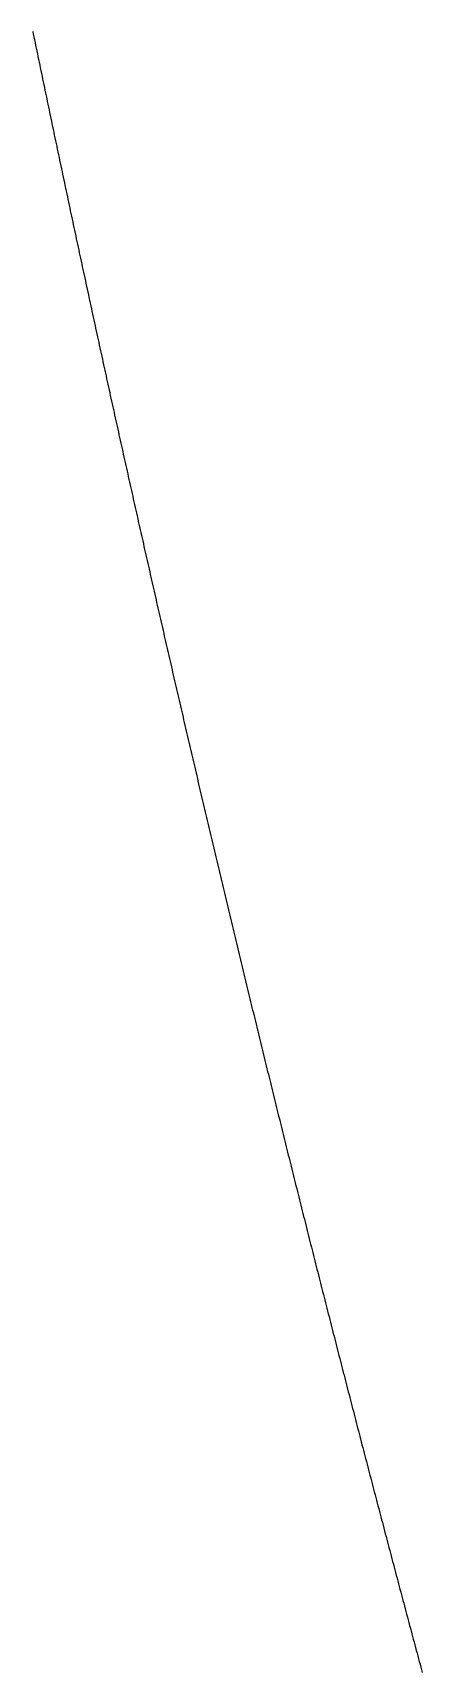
# Model space of a CAD drawing. Extents: x 6805096 to 46905100, y -25788412 to -58651.
# Drawn here: x 7212991 to 7483532, y -17890482 to -16753646 of the extents above; entities that cross this region are included whole.
import ezdxf

# ---------------------------------------------------------------- set-up
doc = ezdxf.new("R2010")
doc.units = 0

msp = doc.modelspace()

# ---------------------------------------------------------------- linework, layer by layer
at = {"layer": 'Layer 1'}
for p, q in [((7212990.89511, -16752673.521981), (7213392.621959, -16754618.714705)), ((7213392.621959, -16754618.714705), (7213794.547444, -16756563.881349)), ((7213794.547444, -16756563.881349), (7214196.671567, -16758509.021898)), ((7214196.671567, -16758509.021898), (7214598.994327, -16760454.136336)), ((7214598.994327, -16760454.136336), (7215001.515728, -16762399.22465)), ((7215001.515728, -16762399.22465), (7215404.23577, -16764344.286823)), ((7215404.23577, -16764344.286823), (7215807.154455, -16766289.322842)), ((7215807.154455, -16766289.322842), (7216210.271784, -16768234.332691)), ((7216210.271784, -16768234.332691), (7216613.587757, -16770179.316355)), ((7216613.587757, -16770179.316355), (7217017.102378, -16772124.273821)), ((7217017.102378, -16772124.273821), (7217420.815646, -16774069.205072)), ((7217420.815646, -16774069.205072), (7217824.727563, -16776014.110094)), ((7217824.727563, -16776014.110094), (7218228.838132, -16777958.988873)), ((7218228.838132, -16777958.988873), (7218633.147352, -16779903.841393)), ((7218633.147352, -16779903.841393), (7219037.655225, -16781848.667639)), ((7219037.655225, -16781848.667639), (7219442.361753, -16783793.467597)), ((7219442.361753, -16783793.467597), (7219847.266936, -16785738.241252)), ((7219847.266936, -16785738.241252), (7220252.370777, -16787682.98859)), ((7220252.370777, -16787682.98859), (7220657.673277, -16789627.709594)), ((7220657.673277, -16789627.709594), (7221063.174437, -16791572.40425)), ((7221063.174437, -16791572.40425), (7221468.874258, -16793517.072545)), ((7221468.874258, -16793517.072545), (7221874.772741, -16795461.714461)), ((7221874.772741, -16795461.714461), (7222280.869888, -16797406.329986)), ((7222280.869888, -16797406.329986), (7222687.165701, -16799350.919104)), ((7222687.165701, -16799350.919104), (7223093.660181, -16801295.4818)), ((7223093.660181, -16801295.4818), (7223500.353328, -16803240.018059)), ((7223500.353328, -16803240.018059), (7223907.245144, -16805184.527867)), ((7223907.245144, -16805184.527867), (7224314.335632, -16807129.011208)), ((7224314.335632, -16807129.011208), (7224721.624791, -16809073.468068)), ((7224721.624791, -16809073.468068), (7225129.112623, -16811017.898432)), ((7225129.112623, -16811017.898432), (7225536.799131, -16812962.302285)), ((7225536.799131, -16812962.302285), (7225944.684314, -16814906.679613)), ((7225944.684314, -16814906.679613), (7226352.768174, -16816851.0304)), ((7226352.768174, -16816851.0304), (7226761.050713, -16818795.354632)), ((7226761.050713, -16818795.354632), (7227169.531932, -16820739.652293)), ((7227169.531932, -16820739.652293), (7227578.211833, -16822683.92337)), ((7227578.211833, -16822683.92337), (7227987.090416, -16824628.167846)), ((7227987.090416, -16824628.167846), (7228396.167683, -16826572.385708)), ((7228396.167683, -16826572.385708), (7228805.443636, -16828516.57694)), ((7228805.443636, -16828516.57694), (7229214.918275, -16830460.741528)), ((7229214.918275, -16830460.741528), (7229624.591602, -16832404.879457)), ((7229624.591602, -16832404.879457), (7230034.463618, -16834348.990711)), ((7230034.463618, -16834348.990711), (7230444.534326, -16836293.075277)), ((7230444.534326, -16836293.075277), (7230854.803725, -16838237.133139)), ((7230854.803725, -16838237.133139), (7231265.271817, -16840181.164282)), ((7231265.271817, -16840181.164282), (7231675.938605, -16842125.168692)), ((7231675.938605, -16842125.168692), (7232086.804088, -16844069.146354)), ((7232086.804088, -16844069.146354), (7232497.868269, -16846013.097252)), ((7232497.868269, -16846013.097252), (7232909.131148, -16847957.021373)), ((7232909.131148, -16847957.021373), (7233320.592728, -16849900.918701)), ((7233320.592728, -16849900.918701), (7233732.253008, -16851844.789221)), ((7233732.253008, -16851844.789221), (7234144.111992, -16853788.632919)), ((7234144.111992, -16853788.632919), (7234556.169679, -16855732.449779)), ((7234556.169679, -16855732.449779), (7234968.426072, -16857676.239787)), ((7234968.426072, -16857676.239787), (7235380.881172, -16859620.002929)), ((7235380.881172, -16859620.002929), (7235793.53498, -16861563.739188)), ((7235793.53498, -16861563.739188), (7236206.387497, -16863507.448551)), ((7236206.387497, -16863507.448551), (7236619.438725, -16865451.131003)), ((7236619.438725, -16865451.131003), (7237032.688665, -16867394.786528)), ((7237032.688665, -16867394.786528), (7237446.137319, -16869338.415112)), ((7237446.137319, -16869338.415112), (7237859.784687, -16871282.01674)), ((7237859.784687, -16871282.01674), (7238273.630771, -16873225.591397)), ((7238273.630771, -16873225.591397), (7238687.675573, -16875169.139069)), ((7238687.675573, -16875169.139069), (7239101.919093, -16877112.65974)), ((7239101.919093, -16877112.65974), (7239516.361334, -16879056.153395)), ((7239516.361334, -16879056.153395), (7239931.002296, -16880999.620021)), ((7239931.002296, -16880999.620021), (7240345.84198, -16882943.059601)), ((7240345.84198, -16882943.059601), (7240760.880389, -16884886.472122)), ((7240760.880389, -16884886.472122), (7241176.117524, -16886829.857568)), ((7241176.117524, -16886829.857568), (7241591.553385, -16888773.215924)), ((7241591.553385, -16888773.215924), (7242007.187974, -16890716.547176)), ((7242007.187974, -16890716.547176), (7242423.021292, -16892659.851309)), ((7242423.021292, -16892659.851309), (7242839.053342, -16894603.128308)), ((7242839.053342, -16894603.128308), (7243255.284124, -16896546.378158)), ((7243255.284124, -16896546.378158), (7243671.713639, -16898489.600844)), ((7243671.713639, -16898489.600844), (7244088.341888, -16900432.796351)), ((7244088.341888, -16900432.796351), (7244505.168874, -16902375.964666)), ((7244505.168874, -16902375.964666), (7244922.194598, -16904319.105772)), ((7244922.194598, -16904319.105772), (7245339.41906, -16906262.219655)), ((7245339.41906, -16906262.219655), (7245756.842263, -16908205.3063)), ((7245756.842263, -16908205.3063), (7246174.464207, -16910148.365692)), ((7246174.464207, -16910148.365692), (7246592.284893, -16912091.397817)), ((7246592.284893, -16912091.397817), (7247010.304324, -16914034.402659)), ((7247010.304324, -16914034.402659), (7247428.522501, -16915977.380204)), ((7247428.522501, -16915977.380204), (7247846.939424, -16917920.330437)), ((7247846.939424, -16917920.330437), (7248265.555095, -16919863.253343)), ((7248265.555095, -16919863.253343), (7248684.369516, -16921806.148907)), ((7248684.369516, -16921806.148907), (7249103.382688, -16923749.017115)), ((7249103.382688, -16923749.017115), (7249522.594612, -16925691.857951)), ((7249522.594612, -16925691.857951), (7249942.005289, -16927634.671401)), ((7249942.005289, -16927634.671401), (7250361.614722, -16929577.457449)), ((7250361.614722, -16929577.457449), (7250781.42291, -16931520.216082)), ((7250781.42291, -16931520.216082), (7251201.429856, -16933462.947284)), ((7251201.429856, -16933462.947284), (7251621.635561, -16935405.65104)), ((7251621.635561, -16935405.65104), (7252042.040026, -16937348.327336)), ((7252042.040026, -16937348.327336), (7252462.643253, -16939290.976157)), ((7252462.643253, -16939290.976157), (7252883.445243, -16941233.597487)), ((7252883.445243, -16941233.597487), (7253304.445996, -16943176.191313)), ((7253304.445996, -16943176.191313), (7253725.645516, -16945118.757618)), ((7253725.645516, -16945118.757618), (7254147.043802, -16947061.296389)), ((7254147.043802, -16947061.296389), (7254568.640856, -16949003.807611)), ((7254568.640856, -16949003.807611), (7254990.43668, -16950946.291268)), ((7254990.43668, -16950946.291268), (7255412.431275, -16952888.747346)), ((7255412.431275, -16952888.747346), (7255834.624642, -16954831.17583)), ((7255834.624642, -16954831.17583), (7256257.016783, -16956773.576705)), ((7256257.016783, -16956773.576705), (7256679.607699, -16958715.949956)), ((7256679.607699, -16958715.949956), (7257102.39739, -16960658.295569)), ((7257102.39739, -16960658.295569), (7257525.38586, -16962600.613529)), ((7257525.38586, -16962600.613529), (7257948.573108, -16964542.90382)), ((7257948.573108, -16964542.90382), (7258371.959137, -16966485.166428)), ((7258371.959137, -16966485.166428), (7258795.543947, -16968427.401339)), ((7258795.543947, -16968427.401339), (7259219.32754, -16970369.608536)), ((7259219.32754, -16970369.608536), (7259643.309917, -16972311.788006)), ((7259643.309917, -16972311.788006), (7260067.49108, -16974253.939734)), ((7260067.49108, -16974253.939734), (7260491.87103, -16976196.063705)), ((7260491.87103, -16976196.063705), (7260916.449769, -16978138.159903)), ((7260916.449769, -16978138.159903), (7261341.227296, -16980080.228315)), ((7261341.227296, -16980080.228315), (7261766.203615, -16982022.268924)), ((7261766.203615, -16982022.268924), (7262191.378726, -16983964.281718)), ((7262191.378726, -16983964.281718), (7262616.752631, -16985906.266679)), ((7262616.752631, -16985906.266679), (7263042.32533, -16987848.223795)), ((7263042.32533, -16987848.223795), (7263468.096826, -16989790.153049)), ((7263468.096826, -16989790.153049), (7263894.06712, -16991732.054428)), ((7263894.06712, -16991732.054428), (7264320.236213, -16993673.927916)), ((7264320.236213, -16993673.927916), (7264746.604105, -16995615.773498)), ((7264746.604105, -16995615.773498), (7265173.1708, -16997557.591159)), ((7265173.1708, -16997557.591159), (7265599.936297, -16999499.380886)), ((7265599.936297, -16999499.380886), (7266026.900599, -17001441.142662)), ((7266026.900599, -17001441.142662), (7266454.063707, -17003382.876473)), ((7266454.063707, -17003382.876473), (7266881.425621, -17005324.582305)), ((7266881.425621, -17005324.582305), (7267308.986344, -17007266.260142)), ((7267308.986344, -17007266.260142), (7267736.745876, -17009207.909969)), ((7267736.745876, -17009207.909969), (7268164.70422, -17011149.531772)), ((7268164.70422, -17011149.531772), (7268592.861376, -17013091.125536)), ((7268592.861376, -17013091.125536), (7269021.217345, -17015032.691246)), ((7269021.217345, -17015032.691246), (7269449.772129, -17016974.228888)), ((7269449.772129, -17016974.228888), (7269878.52573, -17018915.738445)), ((7269878.52573, -17018915.738445), (7270307.478149, -17020857.219904)), ((7270307.478149, -17020857.219904), (7270736.629386, -17022798.67325)), ((7270736.629386, -17022798.67325), (7271165.979444, -17024740.098467)), ((7271165.979444, -17024740.098467), (7271595.528324, -17026681.495542)), ((7271595.528324, -17026681.495542), (7272025.276027, -17028622.864459)), ((7272025.276027, -17028622.864459), (7272455.222554, -17030564.205203)), ((7272455.222554, -17030564.205203), (7272885.367906, -17032505.517759)), ((7272885.367906, -17032505.517759), (7273315.712086, -17034446.802113)), ((7273315.712086, -17034446.802113), (7273746.255094, -17036388.05825)), ((7273746.255094, -17036388.05825), (7274176.996932, -17038329.286155)), ((7274176.996932, -17038329.286155), (7274607.937601, -17040270.485813)), ((7274607.937601, -17040270.485813), (7275039.077102, -17042211.657209)), ((7275039.077102, -17042211.657209), (7275470.415437, -17044152.800329)), ((7275470.415437, -17044152.800329), (7275901.952607, -17046093.915157)), ((7275901.952607, -17046093.915157), (7276333.688614, -17048035.00168)), ((7276333.688614, -17048035.00168), (7276765.623458, -17049976.059881)), ((7276765.623458, -17049976.059881), (7277197.757141, -17051917.089746)), ((7277197.757141, -17051917.089746), (7277630.089665, -17053858.09126)), ((7277630.089665, -17053858.09126), (7278062.621031, -17055799.064409)), ((7278062.621031, -17055799.064409), (7278495.351239, -17057740.009177)), ((7278495.351239, -17057740.009177), (7278928.280292, -17059680.925551)), ((7278928.280292, -17059680.925551), (7279361.408191, -17061621.813514)), ((7279361.408191, -17061621.813514), (7279794.734937, -17063562.673052)), ((7279794.734937, -17063562.673052), (7280228.260531, -17065503.50415)), ((7280228.260531, -17065503.50415), (7280661.984975, -17067444.306794)), ((7280661.984975, -17067444.306794), (7281095.90827, -17069385.080968)), ((7281095.90827, -17069385.080968), (7281530.030418, -17071325.826659)), ((7281530.030418, -17071325.826659), (7281964.351419, -17073266.54385)), ((7281964.351419, -17073266.54385), (7282398.871276, -17075207.232527)), ((7282398.871276, -17075207.232527), (7282833.589989, -17077147.892675)), ((7282833.589989, -17077147.892675), (7283268.50756, -17079088.524279)), ((7283268.50756, -17079088.524279), (7283703.62399, -17081029.127326)), ((7283703.62399, -17081029.127326), (7284138.93928, -17082969.701798)), ((7284138.93928, -17082969.701798), (7284574.453432, -17084910.247683)), ((7284574.453432, -17084910.247683), (7285010.166447, -17086850.764965)), ((7285010.166447, -17086850.764965), (7285446.078327, -17088791.253629)), ((7285446.078327, -17088791.253629), (7285882.189073, -17090731.71366)), ((7285882.189073, -17090731.71366), (7286318.498686, -17092672.145044)), ((7286318.498686, -17092672.145044), (7286755.007167, -17094612.547765)), ((7286755.007167, -17094612.547765), (7287191.714518, -17096552.921809)), ((7287191.714518, -17096552.921809), (7287628.62074, -17098493.267162)), ((7287628.62074, -17098493.267162), (7288065.725835, -17100433.583807)), ((7288065.725835, -17100433.583807), (7288503.029803, -17102373.871731)), ((7288503.029803, -17102373.871731), (7288940.532647, -17104314.130918)), ((7288940.532647, -17104314.130918), (7289378.234367, -17106254.361354)), ((7289378.234367, -17106254.361354), (7289816.134965, -17108194.563023)), ((7289816.134965, -17108194.563023), (7290254.234443, -17110134.735912)), ((7290254.234443, -17110134.735912), (7290692.5328, -17112074.880005)), ((7290692.5328, -17112074.880005), (7291131.03004, -17114014.995287)), ((7291131.03004, -17114014.995287), (7291569.726163, -17115955.081743)), ((7291569.726163, -17115955.081743), (7292008.62117, -17117895.139359)), ((7292008.62117, -17117895.139359), (7292447.715063, -17119835.16812)), ((7292447.715063, -17119835.16812), (7292887.007844, -17121775.168011)), ((7292887.007844, -17121775.168011), (7293326.499513, -17123715.139017)), ((7293326.499513, -17123715.139017), (7293766.190072, -17125655.081123)), ((7293766.190072, -17125655.081123), (7294206.079522, -17127594.994315)), ((7294206.079522, -17127594.994315), (7294646.167864, -17129534.878577)), ((7294646.167864, -17129534.878577), (7295086.455101, -17131474.733895)), ((7295086.455101, -17131474.733895), (7295526.941233, -17133414.560254)), ((7295526.941233, -17133414.560254), (7295967.626261, -17135354.357639)), ((7295967.626261, -17135354.357639), (7296408.510187, -17137294.126035)), ((7296408.510187, -17137294.126035), (7296849.593012, -17139233.865428)), ((7296849.593012, -17139233.865428), (7297290.874738, -17141173.575802)), ((7297290.874738, -17141173.575802), (7297732.355366, -17143113.257143)), ((7297732.355366, -17143113.257143), (7298174.034897, -17145052.909436)), ((7298174.034897, -17145052.909436), (7298615.913333, -17146992.532665)), ((7298615.913333, -17146992.532665), (7299057.990675, -17148932.126817)), ((7299057.990675, -17148932.126817), (7299500.266924, -17150871.691877)), ((7299500.266924, -17150871.691877), (7299942.742081, -17152811.227829)), ((7299942.742081, -17152811.227829), (7300385.416148, -17154750.734659)), ((7300385.416148, -17154750.734659), (7300828.289127, -17156690.212351)), ((7300828.289127, -17156690.212351), (7301271.361018, -17158629.660892)), ((7301271.361018, -17158629.660892), (7301714.631824, -17160569.080265)), ((7301714.631824, -17160569.080265), (7302158.101544, -17162508.470457)), ((7302158.101544, -17162508.470457), (7302601.770181, -17164447.831453)), ((7302601.770181, -17164447.831453), (7303045.637736, -17166387.163237)), ((7303045.637736, -17166387.163237), (7303489.704211, -17168326.465795)), ((7303489.704211, -17168326.465795), (7303933.969606, -17170265.739112)), ((7303933.969606, -17170265.739112), (7304378.433923, -17172204.983174)), ((7304378.433923, -17172204.983174), (7304823.097163, -17174144.197964)), ((7304823.097163, -17174144.197964), (7305267.959328, -17176083.383469)), ((7305267.959328, -17176083.383469), (7305713.020418, -17178022.539674)), ((7305713.020418, -17178022.539674), (7306158.280437, -17179961.666564)), ((7306158.280437, -17179961.666564), (7306603.739383, -17181900.764123)), ((7306603.739383, -17181900.764123), (7307049.39726, -17183839.832338)), ((7307049.39726, -17183839.832338), (7307495.254068, -17185778.871193)), ((7307495.254068, -17185778.871193), (7307941.309809, -17187717.880673)), ((7307941.309809, -17187717.880673), (7308387.564484, -17189656.860764)), ((7308387.564484, -17189656.860764), (7308834.018094, -17191595.811451)), ((7308834.018094, -17191595.811451), (7309280.67064, -17193534.732718)), ((7309280.67064, -17193534.732718), (7309727.522125, -17195473.624552)), ((7309727.522125, -17195473.624552), (7310174.572549, -17197412.486937)), ((7310174.572549, -17197412.486937), (7310621.821914, -17199351.319859)), ((7310621.821914, -17199351.319859), (7311069.270221, -17201290.123302)), ((7311069.270221, -17201290.123302), (7311516.917471, -17203228.897252)), ((7311516.917471, -17203228.897252), (7311964.763666, -17205167.641694)), ((7311964.763666, -17205167.641694), (7312412.808806, -17207106.356613)), ((7312412.808806, -17207106.356613), (7312861.052895, -17209045.041994)), ((7312861.052895, -17209045.041994), (7313309.495932, -17210983.697822)), ((7313309.495932, -17210983.697822), (7313758.137918, -17212922.324083)), ((7313758.137918, -17212922.324083), (7314206.978857, -17214860.920762)), ((7314206.978857, -17214860.920762), (7314656.018748, -17216799.487844)), ((7314656.018748, -17216799.487844), (7315105.257593, -17218738.025314)), ((7315105.257593, -17218738.025314), (7315554.695393, -17220676.533157)), ((7315554.695393, -17220676.533157), (7316004.33215, -17222615.011358)), ((7316004.33215, -17222615.011358), (7316454.167866, -17224553.459903)), ((7316454.167866, -17224553.459903), (7316904.20254, -17226491.878777)), ((7316904.20254, -17226491.878777), (7317354.436175, -17228430.267964)), ((7317354.436175, -17228430.267964), (7317804.868773, -17230368.627451)), ((7317804.868773, -17230368.627451), (7318255.500334, -17232306.957221)), ((7318255.500334, -17232306.957221), (7318706.330859, -17234245.257261)), ((7318706.330859, -17234245.257261), (7319157.360351, -17236183.527556)), ((7319157.360351, -17236183.527556), (7319608.58881, -17238121.76809)), ((7319608.58881, -17238121.76809), (7320060.016237, -17240059.978849)), ((7320060.016237, -17240059.978849), (7320511.642635, -17241998.159818)), ((7320511.642635, -17241998.159818), (7320963.468005, -17243936.310983)), ((7320963.468005, -17243936.310983), (7321415.492347, -17245874.432327)), ((7321415.492347, -17245874.432327), (7321867.715663, -17247812.523837)), ((7321867.715663, -17247812.523837), (7322320.137954, -17249750.585498)), ((7322320.137954, -17249750.585498), (7322772.759223, -17251688.617295)), ((7322772.759223, -17251688.617295), (7323225.579469, -17253626.619212)), ((7323225.579469, -17253626.619212), (7323678.598695, -17255564.591236)), ((7323678.598695, -17255564.591236), (7324131.816902, -17257502.533351)), ((7324131.816902, -17257502.533351), (7324585.23409, -17259440.445542)), ((7324585.23409, -17259440.445542), (7325038.850263, -17261378.327795)), ((7325038.850263, -17261378.327795), (7325492.66542, -17263316.180095)), ((7325492.66542, -17263316.180095), (7325946.679563, -17265254.002427)), ((7325946.679563, -17265254.002427), (7326400.892693, -17267191.794775)), ((7326400.892693, -17267191.794775), (7326855.304813, -17269129.557127)), ((7326855.304813, -17269129.557127), (7327309.915922, -17271067.289465)), ((7327309.915922, -17271067.289465), (7327764.726023, -17273004.991776)), ((7327764.726023, -17273004.991776), (7328219.735117, -17274942.664045)), ((7328219.735117, -17274942.664045), (7328674.943205, -17276880.306257)), ((7328674.943205, -17276880.306257), (7329130.350289, -17278817.918397)), ((7329130.350289, -17278817.918397), (7329585.956369, -17280755.50045)), ((7329585.956369, -17280755.50045), (7330041.761448, -17282693.052402)), ((7330041.761448, -17282693.052402), (7330497.765526, -17284630.574237)), ((7330497.765526, -17284630.574237), (7330953.968604, -17286568.065941)), ((7330953.968604, -17286568.065941), (7331410.370685, -17288505.527499)), ((7331410.370685, -17288505.527499), (7331866.97177, -17290442.958896)), ((7331866.97177, -17290442.958896), (7332323.771859, -17292380.360117)), ((7332323.771859, -17292380.360117), (7332780.770955, -17294317.731147)), ((7332780.770955, -17294317.731147), (7333237.969058, -17296255.071972)), ((7333237.969058, -17296255.071972), (7333695.36617, -17298192.382577)), ((7333695.36617, -17298192.382577), (7334152.962292, -17300129.662946)), ((7334152.962292, -17300129.662946), (7334610.757425, -17302066.913066)), ((7334610.757425, -17302066.913066), (7335068.751572, -17304004.132921)), ((7335068.751572, -17304004.132921), (7335526.944732, -17305941.322496)), ((7335526.944732, -17305941.322496), (7335985.336909, -17307878.481777)), ((7335985.336909, -17307878.481777), (7336443.928102, -17309815.610748)), ((7336443.928102, -17309815.610748), (7336902.718313, -17311752.709395)), ((7336902.718313, -17311752.709395), (7337361.707544, -17313689.777703)), ((7337361.707544, -17313689.777703), (7337820.895796, -17315626.815658)), ((7337820.895796, -17315626.815658), (7338280.28307, -17317563.823243)), ((7338280.28307, -17317563.823243), (7338739.869367, -17319500.800446)), ((7338739.869367, -17319500.800446), (7339199.65469, -17321437.747249)), ((7339199.65469, -17321437.747249), (7339659.639038, -17323374.66364)), ((7339659.639038, -17323374.66364), (7340119.822414, -17325311.549603)), ((7340119.822414, -17325311.549603), (7340580.20482, -17327248.405122)), ((7340580.20482, -17327248.405122), (7341040.786255, -17329185.230185)), ((7341040.786255, -17329185.230185), (7341501.566722, -17331122.024774)), ((7341501.566722, -17331122.024774), (7341962.546222, -17333058.788876)), ((7341962.546222, -17333058.788876), (7342423.724756, -17334995.522476)), ((7342423.724756, -17334995.522476), (7342885.102326, -17336932.225559)), ((7342885.102326, -17336932.225559), (7343346.678932, -17338868.89811)), ((7343346.678932, -17338868.89811), (7343808.454577, -17340805.540114)), ((7343808.454577, -17340805.540114), (7344270.429262, -17342742.151557)), ((7344270.429262, -17342742.151557), (7344732.602987, -17344678.732424)), ((7344732.602987, -17344678.732424), (7345194.975755, -17346615.282699)), ((7345194.975755, -17346615.282699), (7345657.547566, -17348551.802368)), ((7345657.547566, -17348551.802368), (7346120.318422, -17350488.291416)), ((7346120.318422, -17350488.291416), (7346583.288325, -17352424.749828)), ((7346583.288325, -17352424.749828), (7347046.457275, -17354361.17759)), ((7347046.457275, -17354361.17759), (7347509.825274, -17356297.574686)), ((7347509.825274, -17356297.574686), (7347973.392324, -17358233.941102)), ((7347973.392324, -17358233.941102), (7348437.158425, -17360170.276823)), ((7348437.158425, -17360170.276823), (7348901.123579, -17362106.581835)), ((7348901.123579, -17362106.581835), (7349365.287787, -17364042.856121)), ((7349365.287787, -17364042.856121), (7349829.651051, -17365979.099667)), ((7349829.651051, -17365979.099667), (7350294.213372, -17367915.31246)), ((7350294.213372, -17367915.31246), (7350758.974752, -17369851.494483)), ((7350758.974752, -17369851.494483), (7351223.935191, -17371787.645721)), ((7351223.935191, -17371787.645721), (7351689.094691, -17373723.766161)), ((7351689.094691, -17373723.766161), (7352154.453253, -17375659.855787)), ((7352154.453253, -17375659.855787), (7352620.010879, -17377595.914585)), ((7352620.010879, -17377595.914585), (7353085.76757, -17379531.942539)), ((7353085.76757, -17379531.942539), (7353551.723327, -17381467.939634)), ((7353551.723327, -17381467.939634), (7354017.878152, -17383403.905857)), ((7354017.878152, -17383403.905857), (7354484.232046, -17385339.841191)), ((7354484.232046, -17385339.841191), (7354950.785011, -17387275.745623)), ((7354950.785011, -17387275.745623), (7355417.537047, -17389211.619137)), ((7355417.537047, -17389211.619137), (7355884.488156, -17391147.461718)), ((7355884.488156, -17391147.461718), (7356351.638339, -17393083.273352)), ((7356351.638339, -17393083.273352), (7356818.987598, -17395019.054024)), ((7356818.987598, -17395019.054024), (7357286.535934, -17396954.803719)), ((7357286.535934, -17396954.803719), (7357754.283349, -17398890.522422)), ((7357754.283349, -17398890.522422), (7358222.229843, -17400826.210118)), ((7358222.229843, -17400826.210118), (7358690.375418, -17402761.866793)), ((7358690.375418, -17402761.866793), (7359158.720076, -17404697.492432)), ((7359158.720076, -17404697.492432), (7359627.263817, -17406633.087019)), ((7359627.263817, -17406633.087019), (7360096.006644, -17408568.65054)), ((7360096.006644, -17408568.65054), (7360564.948556, -17410504.18298)), ((7360564.948556, -17410504.18298), (7361034.089557, -17412439.684325)), ((7361034.089557, -17412439.684325), (7361503.429647, -17414375.154559)), ((7361503.429647, -17414375.154559), (7361972.968827, -17416310.593668)), ((7361972.968827, -17416310.593668), (7362442.707098, -17418246.001636)), ((7362442.707098, -17418246.001636), (7362912.644463, -17420181.37845)), ((7362912.644463, -17420181.37845), (7363382.780922, -17422116.724093)), ((7363382.780922, -17422116.724093), (7363853.116477, -17424052.038552)), ((7363853.116477, -17424052.038552), (7364323.651129, -17425987.321811)), ((7364323.651129, -17425987.321811), (7364794.38488, -17427922.573855)), ((7364794.38488, -17427922.573855), (7365265.31773, -17429857.794671)), ((7365265.31773, -17429857.794671), (7365736.449682, -17431792.984242)), ((7365736.449682, -17431792.984242), (7366207.780735, -17433728.142555)), ((7366207.780735, -17433728.142555), (7366679.310893, -17435663.269593)), ((7366679.310893, -17435663.269593), (7367151.040155, -17437598.365343)), ((7367151.040155, -17437598.365343), (7367622.968525, -17439533.42979)), ((7367622.968525, -17439533.42979), (7368095.096001, -17441468.462918)), ((7368095.096001, -17441468.462918), (7368567.422587, -17443403.464713)), ((7368567.422587, -17443403.464713), (7369039.948284, -17445338.43516)), ((7369039.948284, -17445338.43516), (7369512.673092, -17447273.374245)), ((7369512.673092, -17447273.374245), (7369985.597014, -17449208.281952)), ((7369985.597014, -17449208.281952), (7370458.720049, -17451143.158266)), ((7370458.720049, -17451143.158266), (7370932.042201, -17453078.003173)), ((7370932.042201, -17453078.003173), (7371405.56347, -17455012.816658)), ((7371405.56347, -17455012.816658), (7371879.283857, -17456947.598705)), ((7371879.283857, -17456947.598705), (7372353.203364, -17458882.349301)), ((7372353.203364, -17458882.349301), (7372827.321992, -17460817.068431)), ((7372827.321992, -17460817.068431), (7373301.639743, -17462751.756079)), ((7373301.639743, -17462751.756079), (7373776.156618, -17464686.41223)), ((7373776.156618, -17464686.41223), (7374250.872617, -17466621.03687)), ((7374250.872617, -17466621.03687), (7374725.787743, -17468555.629985)), ((7374725.787743, -17468555.629985), (7375200.901997, -17470490.191558)), ((7375200.901997, -17470490.191558), (7375676.215381, -17472424.721576)), ((7375676.215381, -17472424.721576), (7376151.727894, -17474359.220023)), ((7376151.727894, -17474359.220023), (7376627.43954, -17476293.686885)), ((7376627.43954, -17476293.686885), (7377103.350319, -17478228.122147)), ((7377103.350319, -17478228.122147), (7377579.460232, -17480162.525793)), ((7377579.460232, -17480162.525793), (7378055.769281, -17482096.89781)), ((7378055.769281, -17482096.89781), (7378532.277467, -17484031.238182)), ((7378532.277467, -17484031.238182), (7379008.984792, -17485965.546895)), ((7379008.984792, -17485965.546895), (7379485.891257, -17487899.823933)), ((7379485.891257, -17487899.823933), (7379962.996863, -17489834.069282)), ((7379962.996863, -17489834.069282), (7380440.301611, -17491768.282926)), ((7380440.301611, -17491768.282926), (7380917.805503, -17493702.464852)), ((7380917.805503, -17493702.464852), (7381395.508541, -17495636.615044)), ((7381395.508541, -17495636.615044), (7381873.410725, -17497570.733488)), ((7381873.410725, -17497570.733488), (7382351.512057, -17499504.820168)), ((7382351.512057, -17499504.820168), (7382829.812538, -17501438.87507)), ((7382829.812538, -17501438.87507), (7383308.31217, -17503372.898179)), ((7383308.31217, -17503372.898179), (7383787.010953, -17505306.88948)), ((7383787.010953, -17505306.88948), (7384265.90889, -17507240.848958)), ((7384265.90889, -17507240.848958), (7384745.005982, -17509174.776598)), ((7384745.005982, -17509174.776598), (7385224.302229, -17511108.672386)), ((7385224.302229, -17511108.672386), (7385703.797633, -17513042.536307)), ((7385703.797633, -17513042.536307), (7386183.492197, -17514976.368346)), ((7386183.492197, -17514976.368346), (7386663.38592, -17516910.168487)), ((7386663.38592, -17516910.168487), (7387143.478804, -17518843.936717)), ((7387143.478804, -17518843.936717), (7387623.770851, -17520777.67302)), ((7387623.770851, -17520777.67302), (7388104.262062, -17522711.377382)), ((7388104.262062, -17522711.377382), (7388584.952438, -17524645.049788)), ((7388584.952438, -17524645.049788), (7389065.841981, -17526578.690222)), ((7389065.841981, -17526578.690222), (7389546.930691, -17528512.29867)), ((7389546.930691, -17528512.29867), (7390028.218571, -17530445.875118)), ((7390028.218571, -17530445.875118), (7390509.705622, -17532379.41955)), ((7390509.705622, -17532379.41955), (7390991.391844, -17534312.931951)), ((7390991.391844, -17534312.931951), (7391473.27724, -17536246.412307)), ((7391473.27724, -17536246.412307), (7391955.36181, -17538179.860603)), ((7391955.36181, -17538179.860603), (7392437.645557, -17540113.276824)), ((7392437.645557, -17540113.276824), (7392920.12848, -17542046.660955)), ((7392920.12848, -17542046.660955), (7393402.810583, -17543980.012981)), ((7393402.810583, -17543980.012981), (7393885.691865, -17545913.332888)), ((7393885.691865, -17545913.332888), (7394368.772328, -17547846.62066)), ((7394368.772328, -17547846.62066), (7394852.051975, -17549779.876283)), ((7394852.051975, -17549779.876283), (7395335.530805, -17551713.099743)), ((7395335.530805, -17551713.099743), (7395819.20882, -17553646.291023)), ((7395819.20882, -17553646.291023), (7396303.086022, -17555579.45011)), ((7396303.086022, -17555579.45011), (7396787.162413, -17557512.576988)), ((7396787.162413, -17557512.576988), (7397271.437992, -17559445.671642)), ((7397271.437992, -17559445.671642), (7397755.912762, -17561378.734059)), ((7397755.912762, -17561378.734059), (7398240.586724, -17563311.764222)), ((7398240.586724, -17563311.764222), (7398725.45988, -17565244.762117)), ((7398725.45988, -17565244.762117), (7399210.53223, -17567177.72773)), ((7399210.53223, -17567177.72773), (7399695.803776, -17569110.661045)), ((7399695.803776, -17569110.661045), (7400181.27452, -17571043.562048)), ((7400181.27452, -17571043.562048), (7400666.944462, -17572976.430724)), ((7400666.944462, -17572976.430724), (7401152.813604, -17574909.267057)), ((7401152.813604, -17574909.267057), (7401638.881948, -17576842.071033)), ((7401638.881948, -17576842.071033), (7402125.149494, -17578774.842638)), ((7402125.149494, -17578774.842638), (7402611.616244, -17580707.581856)), ((7402611.616244, -17580707.581856), (7403098.2822, -17582640.288673)), ((7403098.2822, -17582640.288673), (7403585.147362, -17584572.963073)), ((7403585.147362, -17584572.963073), (7404072.211733, -17586505.605042)), ((7404072.211733, -17586505.605042), (7404559.475313, -17588438.214566)), ((7404559.475313, -17588438.214566), (7405046.938103, -17590370.791628)), ((7405046.938103, -17590370.791628), (7405534.600106, -17592303.336215)), ((7405534.600106, -17592303.336215), (7406022.461322, -17594235.848312)), ((7406022.461322, -17594235.848312), (7406510.521753, -17596168.327903)), ((7406510.521753, -17596168.327903), (7406998.781399, -17598100.774974)), ((7406998.781399, -17598100.774974), (7407487.240263, -17600033.18951)), ((7407487.240263, -17600033.18951), (7407975.898346, -17601965.571496)), ((7407975.898346, -17601965.571496), (7408464.755649, -17603897.920917)), ((7408464.755649, -17603897.920917), (7408953.812174, -17605830.237759)), ((7408953.812174, -17605830.237759), (7409443.067921, -17607762.522007)), ((7409443.067921, -17607762.522007), (7409932.522892, -17609694.773645)), ((7409932.522892, -17609694.773645), (7410422.177089, -17611626.99266)), ((7410422.177089, -17611626.99266), (7410912.030512, -17613559.179036)), ((7410912.030512, -17613559.179036), (7411402.083164, -17615491.332758)), ((7411402.083164, -17615491.332758), (7411892.335045, -17617423.453811)), ((7411892.335045, -17617423.453811), (7412382.786156, -17619355.542181)), ((7412382.786156, -17619355.542181), (7412873.4365, -17621287.597853)), ((7412873.4365, -17621287.597853), (7413364.286078, -17623219.620812)), ((7413364.286078, -17623219.620812), (7413855.33489, -17625151.611043)), ((7413855.33489, -17625151.611043), (7414346.582938, -17627083.568531)), ((7414346.582938, -17627083.568531), (7414838.030223, -17629015.493262)), ((7414838.030223, -17629015.493262), (7415329.676748, -17630947.38522)), ((7415329.676748, -17630947.38522), (7415821.522512, -17632879.244391)), ((7415821.522512, -17632879.244391), (7416313.567518, -17634811.07076)), ((7416313.567518, -17634811.07076), (7416805.811767, -17636742.864313)), ((7416805.811767, -17636742.864313), (7417298.25526, -17638674.625033)), ((7417298.25526, -17638674.625033), (7417790.897998, -17640606.352907)), ((7417790.897998, -17640606.352907), (7418283.739984, -17642538.047919)), ((7418283.739984, -17642538.047919), (7418776.781217, -17644469.710056)), ((7418776.781217, -17644469.710056), (7419270.0217, -17646401.339301)), ((7419270.0217, -17646401.339301), (7419763.461434, -17648332.93564)), ((7419763.461434, -17648332.93564), (7420257.100419, -17650264.499058)), ((7420257.100419, -17650264.499058), (7420750.938659, -17652196.029541)), ((7420750.938659, -17652196.029541), (7421244.976153, -17654127.527073)), ((7421244.976153, -17654127.527073), (7421739.212903, -17656058.991641)), ((7421739.212903, -17656058.991641), (7422233.648911, -17657990.423228)), ((7422233.648911, -17657990.423228), (7422728.284178, -17659921.82182)), ((7422728.284178, -17659921.82182), (7423223.118705, -17661853.187402)), ((7423223.118705, -17661853.187402), (7423718.152493, -17663784.51996)), ((7423718.152493, -17663784.51996), (7424213.385544, -17665715.819478)), ((7424213.385544, -17665715.819478), (7424708.81786, -17667647.085942)), ((7424708.81786, -17667647.085942), (7425204.449441, -17669578.319336)), ((7425204.449441, -17669578.319336), (7425700.280289, -17671509.519647)), ((7425700.280289, -17671509.519647), (7426196.310405, -17673440.686859)), ((7426196.310405, -17673440.686859), (7426692.53979, -17675371.820957)), ((7426692.53979, -17675371.820957), (7427188.968447, -17677302.921927)), ((7427188.968447, -17677302.921927), (7427685.596375, -17679233.989754)), ((7427685.596375, -17679233.989754), (7428182.423578, -17681165.024422)), ((7428182.423578, -17681165.024422), (7428679.450055, -17683096.025917)), ((7428679.450055, -17683096.025917), (7429176.675808, -17685026.994225)), ((7429176.675808, -17685026.994225), (7429674.100839, -17686957.929329)), ((7429674.100839, -17686957.929329), (7430171.725149, -17688888.831217)), ((7430171.725149, -17688888.831217), (7430669.548739, -17690819.699871)), ((7430669.548739, -17690819.699871), (7431167.57161, -17692750.535279)), ((7431167.57161, -17692750.535279), (7431665.793765, -17694681.337425)), ((7431665.793765, -17694681.337425), (7432164.215203, -17696612.106294)), ((7432164.215203, -17696612.106294), (7432662.835928, -17698542.841871)), ((7432662.835928, -17698542.841871), (7433161.655939, -17700473.544141)), ((7433161.655939, -17700473.544141), (7433660.675238, -17702404.213091)), ((7433660.675238, -17702404.213091), (7434159.893827, -17704334.848703)), ((7434159.893827, -17704334.848703), (7434659.311707, -17706265.450965)), ((7434659.311707, -17706265.450965), (7435158.92888, -17708196.019861)), ((7435158.92888, -17708196.019861), (7435658.745346, -17710126.555377)), ((7435658.745346, -17710126.555377), (7436158.761106, -17712057.057496)), ((7436158.761106, -17712057.057496), (7436658.976163, -17713987.526206)), ((7436658.976163, -17713987.526206), (7437159.390518, -17715917.96149)), ((7437159.390518, -17715917.96149), (7437660.004172, -17717848.363334)), ((7437660.004172, -17717848.363334), (7438160.817126, -17719778.731723)), ((7438160.817126, -17719778.731723), (7438661.829381, -17721709.066642)), ((7438661.829381, -17721709.066642), (7439163.04094, -17723639.368077)), ((7439163.04094, -17723639.368077), (7439664.451802, -17725569.636012)), ((7439664.451802, -17725569.636012), (7440166.061971, -17727499.870433)), ((7440166.061971, -17727499.870433), (7440667.871446, -17729430.071325)), ((7440667.871446, -17729430.071325), (7441169.88023, -17731360.238673)), ((7441169.88023, -17731360.238673), (7441672.088323, -17733290.372462)), ((7441672.088323, -17733290.372462), (7442174.495728, -17735220.472677)), ((7442174.495728, -17735220.472677), (7442677.102444, -17737150.539305)), ((7442677.102444, -17737150.539305), (7443179.908475, -17739080.572328)), ((7443179.908475, -17739080.572328), (7443682.91382, -17741010.571734)), ((7443682.91382, -17741010.571734), (7444186.118482, -17742940.537507)), ((7444186.118482, -17742940.537507), (7444689.522461, -17744870.469631)), ((7444689.522461, -17744870.469631), (7445193.125759, -17746800.368094)), ((7445193.125759, -17746800.368094), (7445696.928378, -17748730.232878)), ((7445696.928378, -17748730.232878), (7446200.930318, -17750660.063971)), ((7446200.930318, -17750660.063971), (7446705.131581, -17752589.861356)), ((7446705.131581, -17752589.861356), (7447209.532169, -17754519.625019)), ((7447209.532169, -17754519.625019), (7447714.132082, -17756449.354946)), ((7447714.132082, -17756449.354946), (7448218.931323, -17758379.05112)), ((7448218.931323, -17758379.05112), (7448723.929891, -17760308.713528)), ((7448723.929891, -17760308.713528), (7449229.12779, -17762238.342155)), ((7449229.12779, -17762238.342155), (7449734.525019, -17764167.936986)), ((7449734.525019, -17764167.936986), (7450240.121581, -17766097.498006)), ((7450240.121581, -17766097.498006), (7450745.917477, -17768027.025199)), ((7450745.917477, -17768027.025199), (7451251.912707, -17769956.518552)), ((7451251.912707, -17769956.518552), (7451758.107274, -17771885.97805)), ((7451758.107274, -17771885.97805), (7452264.501179, -17773815.403677)), ((7452264.501179, -17773815.403677), (7452771.094423, -17775744.795419)), ((7452771.094423, -17775744.795419), (7453277.887007, -17777674.153261)), ((7453277.887007, -17777674.153261), (7453784.878932, -17779603.477188)), ((7453784.878932, -17779603.477188), (7454292.070201, -17781532.767185)), ((7454292.070201, -17781532.767185), (7454799.460815, -17783462.023238)), ((7454799.460815, -17783462.023238), (7455307.050774, -17785391.245331)), ((7455307.050774, -17785391.245331), (7455814.84008, -17787320.43345)), ((7455814.84008, -17787320.43345), (7456322.828734, -17789249.58758)), ((7456322.828734, -17789249.58758), (7456831.016739, -17791178.707706)), ((7456831.016739, -17791178.707706), (7457339.404094, -17793107.793813)), ((7457339.404094, -17793107.793813), (7457847.990802, -17795036.845887)), ((7457847.990802, -17795036.845887), (7458356.776863, -17796965.863912)), ((7458356.776863, -17796965.863912), (7458865.76228, -17798894.847874)), ((7458865.76228, -17798894.847874), (7459374.947053, -17800823.797758)), ((7459374.947053, -17800823.797758), (7459884.331184, -17802752.713549)), ((7459884.331184, -17802752.713549), (7460393.914674, -17804681.595232)), ((7460393.914674, -17804681.595232), (7460903.697524, -17806610.442793)), ((7460903.697524, -17806610.442793), (7461413.679736, -17808539.256216)), ((7461413.679736, -17808539.256216), (7461923.861312, -17810468.035487)), ((7461923.861312, -17810468.035487), (7462434.242251, -17812396.78059)), ((7462434.242251, -17812396.78059), (7462944.822557, -17814325.491512)), ((7462944.822557, -17814325.491512), (7463455.60223, -17816254.168237)), ((7463455.60223, -17816254.168237), (7463966.581271, -17818182.81075)), ((7463966.581271, -17818182.81075), (7464477.759682, -17820111.419037)), ((7464477.759682, -17820111.419037), (7464989.137464, -17822039.993082)), ((7464989.137464, -17822039.993082), (7465500.714618, -17823968.532872)), ((7465500.714618, -17823968.532872), (7466012.491147, -17825897.03839)), ((7466012.491147, -17825897.03839), (7466524.46705, -17827825.509622)), ((7466524.46705, -17827825.509622), (7467036.64233, -17829753.946554)), ((7467036.64233, -17829753.946554), (7467549.016988, -17831682.34917)), ((7467549.016988, -17831682.34917), (7468061.591025, -17833610.717456)), ((7468061.591025, -17833610.717456), (7468574.364442, -17835539.051397)), ((7468574.364442, -17835539.051397), (7469087.337242, -17837467.350978)), ((7469087.337242, -17837467.350978), (7469600.509424, -17839395.616184)), ((7469600.509424, -17839395.616184), (7470113.880991, -17841323.847)), ((7470113.880991, -17841323.847), (7470627.451944, -17843252.043411)), ((7470627.451944, -17843252.043411), (7471141.222284, -17845180.205404)), ((7471141.222284, -17845180.205404), (7471655.192012, -17847108.332962)), ((7471655.192012, -17847108.332962), (7472169.361131, -17849036.426071)), ((7472169.361131, -17849036.426071), (7472683.72964, -17850964.484716)), ((7472683.72964, -17850964.484716), (7473198.297542, -17852892.508882)), ((7473198.297542, -17852892.508882), (7473713.064838, -17854820.498555)), ((7473713.064838, -17854820.498555), (7474228.031529, -17856748.453719)), ((7474228.031529, -17856748.453719), (7474743.197617, -17858676.37436)), ((7474743.197617, -17858676.37436), (7475258.563103, -17860604.260463)), ((7475258.563103, -17860604.260463), (7475774.127987, -17862532.112014)), ((7475774.127987, -17862532.112014), (7476289.892273, -17864459.928996)), ((7476289.892273, -17864459.928996), (7476805.85596, -17866387.711396)), ((7476805.85596, -17866387.711396), (7477322.01905, -17868315.459198)), ((7477322.01905, -17868315.459198), (7477838.381545, -17870243.172388)), ((7477838.381545, -17870243.172388), (7478354.943446, -17872170.850951)), ((7478354.943446, -17872170.850951), (7478871.704754, -17874098.494872)), ((7478871.704754, -17874098.494872), (7479388.665471, -17876026.104137)), ((7479388.665471, -17876026.104137), (7479905.825597, -17877953.678729)), ((7479905.825597, -17877953.678729), (7480423.185135, -17879881.218636)), ((7480423.185135, -17879881.218636), (7480940.744086, -17881808.723841)), ((7480940.744086, -17881808.723841), (7481458.50245, -17883736.194329)), ((7481458.50245, -17883736.194329), (7481976.46023, -17885663.630087)), ((7481976.46023, -17885663.630087), (7482494.617426, -17887591.031099)), ((7482494.617426, -17887591.031099), (7483012.97404, -17889518.397351)), ((7483012.97404, -17889518.397351), (7483531.530073, -17891445.728827))]:
    msp.add_line(p, q, dxfattribs=at)

doc.saveas('drawing.dxf')
